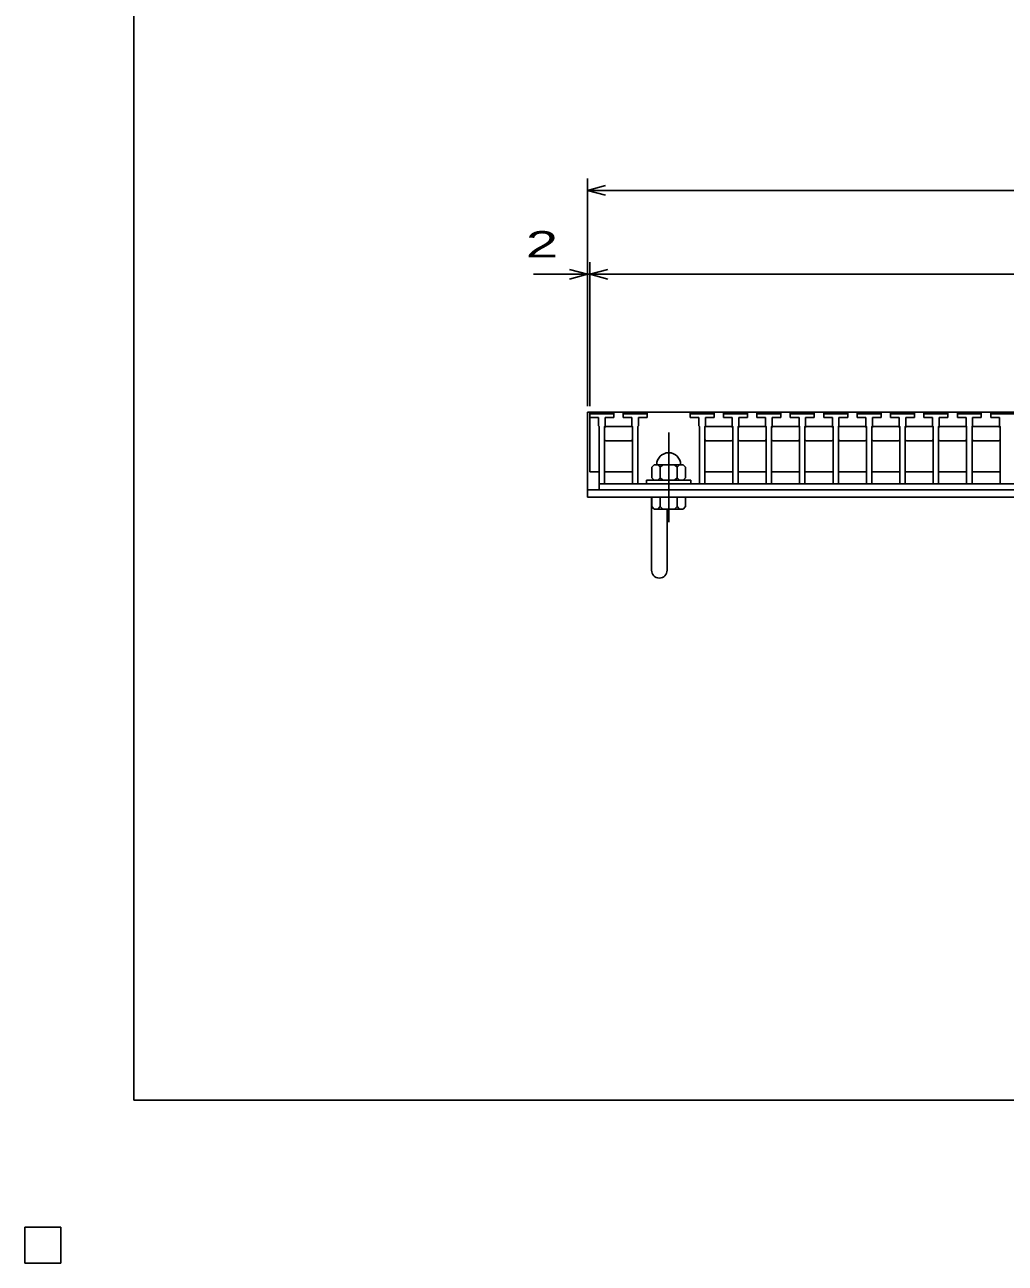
# Model space of a CAD drawing. Units: millimetres, scale not verified. Extents: x -1820 to 1731, y -1282 to 1054.
# Drawn here: x -1820 to -1001, y -1282 to -249 of the extents above; entities that cross this region are included whole.
import ezdxf
from ezdxf.enums import TextEntityAlignment as Align

# ---------------------------------------------------------------- set-up
doc = ezdxf.new("R2010")
doc.units = ezdxf.units.MM
doc.header["$LTSCALE"] = 10
doc.linetypes.add('CHAIN', pattern=[18.5, 12, -1.5, 3.5, -1.5])
for name, color, linetype, lineweight in [('0_2', 150, 'Continuous', 25), ('16', 3, 'Continuous', 25), ('19', 6, 'Continuous', 25), ('22', 2, 'Continuous', 25)]:
    doc.layers.add(name, color=color, linetype=linetype, lineweight=lineweight)
doc.styles.add('ベクトル', font='')
doc.styles.get('ベクトル').set_extended_font_data('ベクトル')

msp = doc.modelspace()

# ---------------------------------------------------------------- linework, layer by layer
at = {"layer": '0_2'}
for p, q in [((-1729, -1146.5), (-1729, 1053.5)), ((1731, -1146.5), (-1729, -1146.5))]:
    msp.add_line(p, q, dxfattribs=at)
at = {"layer": '16'}
for p, q in [((-1348, -573.5), (-1347.5, -572)), ((-1348, -572), (-352, -572)), ((-1348, -572), (-1348, -622)), ((-1348, -573.5), (-1348, -576.5)), ((-1328, -573.5), (-1348, -573.5)), ((-1348, -576.5), (-1340.75, -576.5)), ((-1347.5, -572), (-1344.6, -572)), ((-1344.6, -572), (-1344.1, -573.5)), ((-1340.75, -576.5), (-1340.75, -583.5)), ((-1339.95, -573.5), (-1339.45, -572)), ((-1339.45, -572), (-1336.55, -572)), ((-1336.55, -572), (-1336.05, -573.5)), ((-1335.25, -583.5), (-1335.25, -576.5)), ((-1335.25, -576.5), (-1328, -576.5)), ((-1331.9, -573.5), (-1331.4, -572)), ((-1331.4, -572), (-1328.5, -572)), ((-1328.5, -572), (-1328, -573.5)), ((-1328, -576.5), (-1328, -573.5)), ((-1320.1, -573.5), (-1319.6, -572)), ((-1320.1, -573.5), (-1320.1, -576.5)), ((-1300.1, -573.5), (-1320.1, -573.5)), ((-1320.1, -576.5), (-1312.85, -576.5)), ((-1319.6, -572), (-1316.7, -572)), ((-1316.7, -572), (-1316.2, -573.5)), ((-1312.85, -576.5), (-1312.85, -583.5)), ((-1312.05, -573.5), (-1311.55, -572)), ((-1311.55, -572), (-1308.65, -572)), ((-1308.65, -572), (-1308.15, -573.5)), ((-1307.35, -583.5), (-1307.35, -576.5)), ((-1307.35, -576.5), (-1300.1, -576.5)), ((-1304, -573.5), (-1303.5, -572)), ((-1303.5, -572), (-1300.6, -572)), ((-1300.6, -572), (-1300.1, -573.5)), ((-1300.1, -576.5), (-1300.1, -573.5)), ((-1264.3, -573.5), (-1263.8, -572)), ((-1264.3, -573.5), (-1264.3, -576.5)), ((-1244.3, -573.5), (-1264.3, -573.5)), ((-1264.3, -576.5), (-1257.05, -576.5)), ((-1263.8, -572), (-1260.9, -572)), ((-1260.9, -572), (-1260.4, -573.5)), ((-1257.05, -576.5), (-1257.05, -583.5)), ((-1256.25, -573.5), (-1255.75, -572)), ((-1255.75, -572), (-1252.85, -572)), ((-1252.85, -572), (-1252.35, -573.5)), ((-1251.55, -583.5), (-1251.55, -576.5)), ((-1251.55, -576.5), (-1244.3, -576.5)), ((-1248.2, -573.5), (-1247.7, -572)), ((-1247.7, -572), (-1244.8, -572)), ((-1244.8, -572), (-1244.3, -573.5)), ((-1244.3, -576.5), (-1244.3, -573.5)), ((-1236.4, -573.5), (-1235.9, -572)), ((-1236.4, -573.5), (-1236.4, -576.5)), ((-1216.4, -573.5), (-1236.4, -573.5)), ((-1236.4, -576.5), (-1229.15, -576.5)), ((-1235.9, -572), (-1233, -572)), ((-1233, -572), (-1232.5, -573.5)), ((-1229.15, -576.5), (-1229.15, -583.5)), ((-1228.35, -573.5), (-1227.85, -572)), ((-1227.85, -572), (-1224.95, -572)), ((-1224.95, -572), (-1224.45, -573.5)), ((-1223.65, -583.5), (-1223.65, -576.5)), ((-1223.65, -576.5), (-1216.4, -576.5)), ((-1220.3, -573.5), (-1219.8, -572)), ((-1219.8, -572), (-1216.9, -572)), ((-1216.9, -572), (-1216.4, -573.5)), ((-1216.4, -576.5), (-1216.4, -573.5)), ((-1208.5, -573.5), (-1208, -572)), ((-1208.5, -573.5), (-1208.5, -576.5)), ((-1188.5, -573.5), (-1208.5, -573.5)), ((-1208.5, -576.5), (-1201.25, -576.5)), ((-1208, -572), (-1205.1, -572)), ((-1205.1, -572), (-1204.6, -573.5)), ((-1201.25, -576.5), (-1201.25, -583.5)), ((-1200.45, -573.5), (-1199.95, -572)), ((-1199.95, -572), (-1197.05, -572)), ((-1197.05, -572), (-1196.55, -573.5)), ((-1195.75, -583.5), (-1195.75, -576.5)), ((-1195.75, -576.5), (-1188.5, -576.5)), ((-1192.4, -573.5), (-1191.9, -572)), ((-1191.9, -572), (-1189, -572)), ((-1189, -572), (-1188.5, -573.5)), ((-1188.5, -576.5), (-1188.5, -573.5)), ((-1180.6, -573.5), (-1180.1, -572)), ((-1180.6, -573.5), (-1180.6, -576.5)), ((-1160.6, -573.5), (-1180.6, -573.5)), ((-1180.6, -576.5), (-1173.35, -576.5)), ((-1180.1, -572), (-1177.2, -572)), ((-1177.2, -572), (-1176.7, -573.5)), ((-1173.35, -576.5), (-1173.35, -583.5)), ((-1172.55, -573.5), (-1172.05, -572)), ((-1172.05, -572), (-1169.15, -572)), ((-1169.15, -572), (-1168.65, -573.5)), ((-1167.85, -583.5), (-1167.85, -576.5)), ((-1167.85, -576.5), (-1160.6, -576.5)), ((-1164.5, -573.5), (-1164, -572)), ((-1164, -572), (-1161.1, -572)), ((-1161.1, -572), (-1160.6, -573.5)), ((-1160.6, -576.5), (-1160.6, -573.5)), ((-1152.7, -573.5), (-1152.2, -572)), ((-1152.7, -573.5), (-1152.7, -576.5)), ((-1132.7, -573.5), (-1152.7, -573.5)), ((-1152.7, -576.5), (-1145.45, -576.5)), ((-1152.2, -572), (-1149.3, -572)), ((-1149.3, -572), (-1148.8, -573.5)), ((-1145.45, -576.5), (-1145.45, -583.5)), ((-1144.65, -573.5), (-1144.15, -572)), ((-1144.15, -572), (-1141.25, -572)), ((-1141.25, -572), (-1140.75, -573.5)), ((-1139.95, -583.5), (-1139.95, -576.5)), ((-1139.95, -576.5), (-1132.7, -576.5)), ((-1136.6, -573.5), (-1136.1, -572)), ((-1136.1, -572), (-1133.2, -572)), ((-1133.2, -572), (-1132.7, -573.5)), ((-1132.7, -576.5), (-1132.7, -573.5)), ((-1124.8, -573.5), (-1124.3, -572)), ((-1124.8, -573.5), (-1124.8, -576.5)), ((-1104.8, -573.5), (-1124.8, -573.5)), ((-1124.8, -576.5), (-1117.55, -576.5)), ((-1124.3, -572), (-1121.4, -572)), ((-1121.4, -572), (-1120.9, -573.5)), ((-1117.55, -576.5), (-1117.55, -583.5)), ((-1116.75, -573.5), (-1116.25, -572)), ((-1116.25, -572), (-1113.35, -572)), ((-1113.35, -572), (-1112.85, -573.5)), ((-1112.05, -583.5), (-1112.05, -576.5)), ((-1112.05, -576.5), (-1104.8, -576.5)), ((-1108.7, -573.5), (-1108.2, -572)), ((-1108.2, -572), (-1105.3, -572)), ((-1105.3, -572), (-1104.8, -573.5)), ((-1104.8, -576.5), (-1104.8, -573.5)), ((-1096.9, -573.5), (-1096.4, -572)), ((-1096.9, -573.5), (-1096.9, -576.5)), ((-1076.9, -573.5), (-1096.9, -573.5)), ((-1096.9, -576.5), (-1089.65, -576.5)), ((-1096.4, -572), (-1093.5, -572)), ((-1093.5, -572), (-1093, -573.5)), ((-1089.65, -576.5), (-1089.65, -583.5)), ((-1088.85, -573.5), (-1088.35, -572)), ((-1088.35, -572), (-1085.45, -572)), ((-1085.45, -572), (-1084.95, -573.5)), ((-1084.15, -583.5), (-1084.15, -576.5)), ((-1084.15, -576.5), (-1076.9, -576.5)), ((-1080.8, -573.5), (-1080.3, -572)), ((-1080.3, -572), (-1077.4, -572)), ((-1077.4, -572), (-1076.9, -573.5)), ((-1076.9, -576.5), (-1076.9, -573.5)), ((-1069, -573.5), (-1068.5, -572)), ((-1069, -573.5), (-1069, -576.5)), ((-1049, -573.5), (-1069, -573.5)), ((-1069, -576.5), (-1061.75, -576.5)), ((-1068.5, -572), (-1065.6, -572)), ((-1065.6, -572), (-1065.1, -573.5)), ((-1061.75, -576.5), (-1061.75, -583.5)), ((-1060.95, -573.5), (-1060.45, -572)), ((-1060.45, -572), (-1057.55, -572)), ((-1057.55, -572), (-1057.05, -573.5)), ((-1056.25, -583.5), (-1056.25, -576.5)), ((-1056.25, -576.5), (-1049, -576.5)), ((-1052.9, -573.5), (-1052.4, -572)), ((-1052.4, -572), (-1049.5, -572)), ((-1049.5, -572), (-1049, -573.5)), ((-1049, -576.5), (-1049, -573.5)), ((-1041.1, -573.5), (-1040.6, -572)), ((-1041.1, -573.5), (-1041.1, -576.5)), ((-1021.1, -573.5), (-1041.1, -573.5)), ((-1041.1, -576.5), (-1033.85, -576.5)), ((-1040.6, -572), (-1037.7, -572)), ((-1037.7, -572), (-1037.2, -573.5)), ((-1033.85, -576.5), (-1033.85, -583.5)), ((-1033.05, -573.5), (-1032.55, -572)), ((-1032.55, -572), (-1029.65, -572)), ((-1029.65, -572), (-1029.15, -573.5)), ((-1028.35, -583.5), (-1028.35, -576.5)), ((-1028.35, -576.5), (-1021.1, -576.5)), ((-1025, -573.5), (-1024.5, -572)), ((-1024.5, -572), (-1021.6, -572)), ((-1021.6, -572), (-1021.1, -573.5)), ((-1021.1, -576.5), (-1021.1, -573.5)), ((-1013.2, -573.5), (-1012.7, -572)), ((-1013.2, -573.5), (-1013.2, -576.5)), ((-993.2, -573.5), (-1013.2, -573.5)), ((-1013.2, -576.5), (-1005.95, -576.5)), ((-1012.7, -572), (-1009.8, -572)), ((-1009.8, -572), (-1009.3, -573.5)), ((-1005.95, -576.5), (-1005.95, -583.5)), ((-1005.15, -573.5), (-1004.65, -572)), ((-1004.65, -572), (-1001.75, -572)), ((-1001.75, -572), (-1001.25, -573.5)), ((-1340.75, -583.5), (-1340.25, -584)), ((-1340.25, -584), (-1340.25, -632)), ((-1335.75, -584), (-1335.25, -583.5)), ((-1335.75, -632), (-1335.75, -584)), ((-1335.75, -585), (-1334.75, -584)), ((-1334.75, -584), (-1313.35, -584)), ((-1313.35, -584), (-1312.35, -585)), ((-1312.85, -583.5), (-1312.35, -584)), ((-1312.35, -584), (-1312.35, -632)), ((-1307.85, -584), (-1307.35, -583.5)), ((-1307.85, -632), (-1307.85, -584)), ((-1257.05, -583.5), (-1256.55, -584)), ((-1256.55, -584), (-1256.55, -632)), ((-1252.05, -584), (-1251.55, -583.5)), ((-1252.05, -632), (-1252.05, -584)), ((-1252.05, -585), (-1251.05, -584)), ((-1251.05, -584), (-1229.65, -584)), ((-1229.65, -584), (-1228.65, -585)), ((-1229.15, -583.5), (-1228.65, -584)), ((-1228.65, -584), (-1228.65, -632)), ((-1224.15, -584), (-1223.65, -583.5)), ((-1224.15, -632), (-1224.15, -584)), ((-1224.15, -585), (-1223.15, -584)), ((-1223.15, -584), (-1201.75, -584)), ((-1201.75, -584), (-1200.75, -585)), ((-1201.25, -583.5), (-1200.75, -584)), ((-1200.75, -584), (-1200.75, -632)), ((-1196.25, -584), (-1195.75, -583.5)), ((-1196.25, -632), (-1196.25, -584)), ((-1196.25, -585), (-1195.25, -584)), ((-1195.25, -584), (-1173.85, -584)), ((-1173.85, -584), (-1172.85, -585)), ((-1173.35, -583.5), (-1172.85, -584)), ((-1172.85, -584), (-1172.85, -632)), ((-1168.35, -584), (-1167.85, -583.5)), ((-1168.35, -632), (-1168.35, -584)), ((-1168.35, -585), (-1167.35, -584)), ((-1167.35, -584), (-1145.95, -584)), ((-1145.95, -584), (-1144.95, -585)), ((-1145.45, -583.5), (-1144.95, -584)), ((-1144.95, -584), (-1144.95, -632)), ((-1140.45, -584), (-1139.95, -583.5)), ((-1140.45, -632), (-1140.45, -584)), ((-1140.45, -585), (-1139.45, -584)), ((-1139.45, -584), (-1118.05, -584)), ((-1118.05, -584), (-1117.05, -585)), ((-1117.55, -583.5), (-1117.05, -584)), ((-1117.05, -584), (-1117.05, -632)), ((-1112.55, -584), (-1112.05, -583.5)), ((-1112.55, -632), (-1112.55, -584)), ((-1112.55, -585), (-1111.55, -584)), ((-1111.55, -584), (-1090.15, -584)), ((-1090.15, -584), (-1089.15, -585)), ((-1089.65, -583.5), (-1089.15, -584)), ((-1089.15, -584), (-1089.15, -632)), ((-1084.65, -584), (-1084.15, -583.5)), ((-1084.65, -632), (-1084.65, -584)), ((-1084.65, -585), (-1083.65, -584)), ((-1083.65, -584), (-1062.25, -584)), ((-1062.25, -584), (-1061.25, -585)), ((-1061.75, -583.5), (-1061.25, -584)), ((-1061.25, -584), (-1061.25, -632)), ((-1056.75, -584), (-1056.25, -583.5)), ((-1056.75, -632), (-1056.75, -584)), ((-1056.75, -585), (-1055.75, -584)), ((-1055.75, -584), (-1034.35, -584)), ((-1034.35, -584), (-1033.35, -585)), ((-1033.85, -583.5), (-1033.35, -584)), ((-1033.35, -584), (-1033.35, -632)), ((-1028.85, -584), (-1028.35, -583.5)), ((-1028.85, -632), (-1028.85, -584)), ((-1028.85, -585), (-1027.85, -584)), ((-1027.85, -584), (-1006.45, -584)), ((-1006.45, -584), (-1005.45, -585)), ((-1005.95, -583.5), (-1005.45, -584)), ((-1005.45, -584), (-1005.45, -632)), ((-1334.75, -596), (-1335.75, -595)), ((-1313.35, -596), (-1334.75, -596)), ((-1312.35, -595), (-1313.35, -596)), ((-1251.05, -596), (-1252.05, -595)), ((-1229.65, -596), (-1251.05, -596)), ((-1228.65, -595), (-1229.65, -596)), ((-1223.15, -596), (-1224.15, -595)), ((-1201.75, -596), (-1223.15, -596)), ((-1200.75, -595), (-1201.75, -596)), ((-1195.25, -596), (-1196.25, -595)), ((-1173.85, -596), (-1195.25, -596)), ((-1172.85, -595), (-1173.85, -596)), ((-1167.35, -596), (-1168.35, -595)), ((-1145.95, -596), (-1167.35, -596)), ((-1144.95, -595), (-1145.95, -596)), ((-1139.45, -596), (-1140.45, -595)), ((-1118.05, -596), (-1139.45, -596)), ((-1117.05, -595), (-1118.05, -596)), ((-1111.55, -596), (-1112.55, -595)), ((-1090.15, -596), (-1111.55, -596)), ((-1089.15, -595), (-1090.15, -596)), ((-1083.65, -596), (-1084.65, -595)), ((-1062.25, -596), (-1083.65, -596)), ((-1061.25, -595), (-1062.25, -596)), ((-1055.75, -596), (-1056.75, -595)), ((-1034.35, -596), (-1055.75, -596)), ((-1033.35, -595), (-1034.35, -596)), ((-1027.85, -596), (-1028.85, -595)), ((-1006.45, -596), (-1027.85, -596)), ((-1005.45, -595), (-1006.45, -596)), ((-1294.2, -616), (-1296.2, -618)), ((-1296.2, -618), (-1296.2, -627)), ((-1270.2, -616), (-1294.2, -616)), ((-1289.2, -618), (-1291.2, -616)), ((-1287.2, -616), (-1289.2, -618)), ((-1289.2, -627), (-1289.2, -618)), ((-1275.2, -618), (-1277.2, -616)), ((-1273.2, -616), (-1275.2, -618)), ((-1275.2, -627), (-1275.2, -618)), ((-1268.2, -618), (-1270.2, -616)), ((-1268.2, -627), (-1268.2, -618)), ((-1348, -622), (-1340.25, -622)), ((-1335.75, -622), (-1312.35, -622)), ((-1300.7, -632), (-1300.7, -629)), ((-1300.7, -629), (-1263.7, -629)), ((-1296.2, -627), (-1294.2, -629)), ((-1291.2, -629), (-1289.2, -627)), ((-1289.2, -627), (-1287.2, -629)), ((-1277.2, -629), (-1275.2, -627)), ((-1275.2, -627), (-1273.2, -629)), ((-1270.2, -629), (-1268.2, -627)), ((-1263.7, -629), (-1263.7, -632)), ((-1252.05, -622), (-1228.65, -622)), ((-1224.15, -622), (-1200.75, -622)), ((-1196.25, -622), (-1172.85, -622)), ((-1168.35, -622), (-1144.95, -622)), ((-1140.45, -622), (-1117.05, -622)), ((-1112.55, -622), (-1089.15, -622)), ((-1084.65, -622), (-1061.25, -622)), ((-1056.75, -622), (-1033.35, -622)), ((-1028.85, -622), (-1005.45, -622)), ((-1340.25, -632), (-1335.75, -632)), ((-1340.25, -632), (-359.75, -632)), ((-1340.25, -637), (-1340.25, -632)), ((-359.75, -637), (-1340.25, -637)), ((-1312.35, -632), (-1307.85, -632)), ((-1263.7, -632), (-1300.7, -632)), ((-1256.55, -632), (-1252.05, -632)), ((-1228.65, -632), (-1224.15, -632)), ((-1200.75, -632), (-1196.25, -632)), ((-1172.85, -632), (-1168.35, -632)), ((-1144.95, -632), (-1140.45, -632)), ((-1117.05, -632), (-1112.55, -632)), ((-1089.15, -632), (-1084.65, -632)), ((-1061.25, -632), (-1056.75, -632)), ((-1033.35, -632), (-1028.85, -632)), ((-1005.45, -632), (-1000.95, -632)), ((-1820, -1252.5), (-1790, -1252.5)), ((-1820, -1282.5), (-1820, -1252.5)), ((-1820, -1252.5), (-1790, -1252.5)), ((-1820, -1282.5), (-1820, -1252.5)), ((-1820, -1252.5), (-1790, -1252.5)), ((-1820, -1282.5), (-1820, -1252.5)), ((-1820, -1252.5), (-1790, -1252.5)), ((-1820, -1282.5), (-1820, -1252.5)), ((-1820, -1252.5), (-1790, -1252.5)), ((-1820, -1282.5), (-1820, -1252.5)), ((-1790, -1282.5), (-1790, -1252.5)), ((-1790, -1282.5), (-1790, -1252.5)), ((-1790, -1282.5), (-1790, -1252.5)), ((-1790, -1282.5), (-1790, -1252.5)), ((-1790, -1282.5), (-1790, -1252.5)), ((-1820, -1282.5), (-1790, -1282.5)), ((-1820, -1282.5), (-1790, -1282.5)), ((-1820, -1282.5), (-1790, -1282.5)), ((-1820, -1282.5), (-1790, -1282.5)), ((-1820, -1282.5), (-1790, -1282.5))]:
    msp.add_line(p, q, dxfattribs=at)
at = {"layer": '16', "linetype": 'CHAIN'}
msp.add_line((-1282.2, -589), (-1282.2, -664), dxfattribs=at)
at = {"layer": '16'}
msp.add_arc((-1282.2, -616), 10, 0, 180, dxfattribs=at)
at = {"layer": '19'}
for p, q in [((-1350, -637), (-1350, -572)), ((-1350, -572), (-1348, -572)), ((-1350, -637), (-350, -637)), ((-1350, -643), (-1350, -637)), ((-350, -643), (-1350, -643)), ((-1296.5, -704.11), (-1296.5, -643)), ((-1296.2, -643), (-1296.2, -651)), ((-1268.2, -643), (-1296.2, -643)), ((-1296.2, -651), (-1294.2, -653)), ((-1289.2, -651), (-1291.2, -653)), ((-1289.2, -643), (-1289.2, -651)), ((-1287.2, -653), (-1289.2, -651)), ((-1275.2, -651), (-1277.2, -653)), ((-1275.2, -643), (-1275.2, -651)), ((-1273.2, -653), (-1275.2, -651)), ((-1270.2, -653), (-1268.2, -651)), ((-1268.2, -651), (-1268.2, -643)), ((-1294.2, -653), (-1270.2, -653)), ((-1283.5, -704.11), (-1283.5, -653))]:
    msp.add_line(p, q, dxfattribs=at)
msp.add_arc((-1290, -704.11), 6.5, 180, 0, dxfattribs=at)
at = {"layer": '22', "color": 4}
for p, q in [((-1350, -567), (-1350, -377)), ((-1350, -387), (-1335, -383)), ((-1335, -391), (-1350, -387)), ((-1350, -387), (-350, -387)), ((-1350, -457), (-1365, -453)), ((-1350, -567), (-1350, -447)), ((-1348, -567), (-1348, -447)), ((-1348, -457), (-1333, -453)), ((-1395, -457), (-1350, -457)), ((-1365, -461), (-1350, -457)), ((-1350, -457), (-1348, -457)), ((-1333, -461), (-1348, -457)), ((-1348, -457), (-352, -457))]:
    msp.add_line(p, q, dxfattribs=at)
at = {"layer": '22'}
for p, q in [((-1790, -1252.5), (-1820, -1252.5)), ((-1820, -1252.5), (-1820, -1282.5)), ((-1790, -1252.5), (-1820, -1252.5)), ((-1820, -1252.5), (-1820, -1282.5)), ((-1790, -1252.5), (-1820, -1252.5)), ((-1820, -1252.5), (-1820, -1282.5)), ((-1790, -1282.5), (-1790, -1252.5)), ((-1790, -1282.5), (-1790, -1252.5)), ((-1790, -1282.5), (-1790, -1252.5)), ((-1820, -1282.5), (-1790, -1282.5)), ((-1820, -1282.5), (-1790, -1282.5)), ((-1820, -1282.5), (-1790, -1282.5))]:
    msp.add_line(p, q, dxfattribs=at)

# ---------------------------------------------------------------- texts
at = {"layer": '22', "style": 'ベクトル', "width": 1.65}
msp.add_text(' 2 ', height=21.99, dxfattribs=at).set_placement((-1415, -432), align=Align.MIDDLE_LEFT)

doc.saveas('drawing.dxf')
